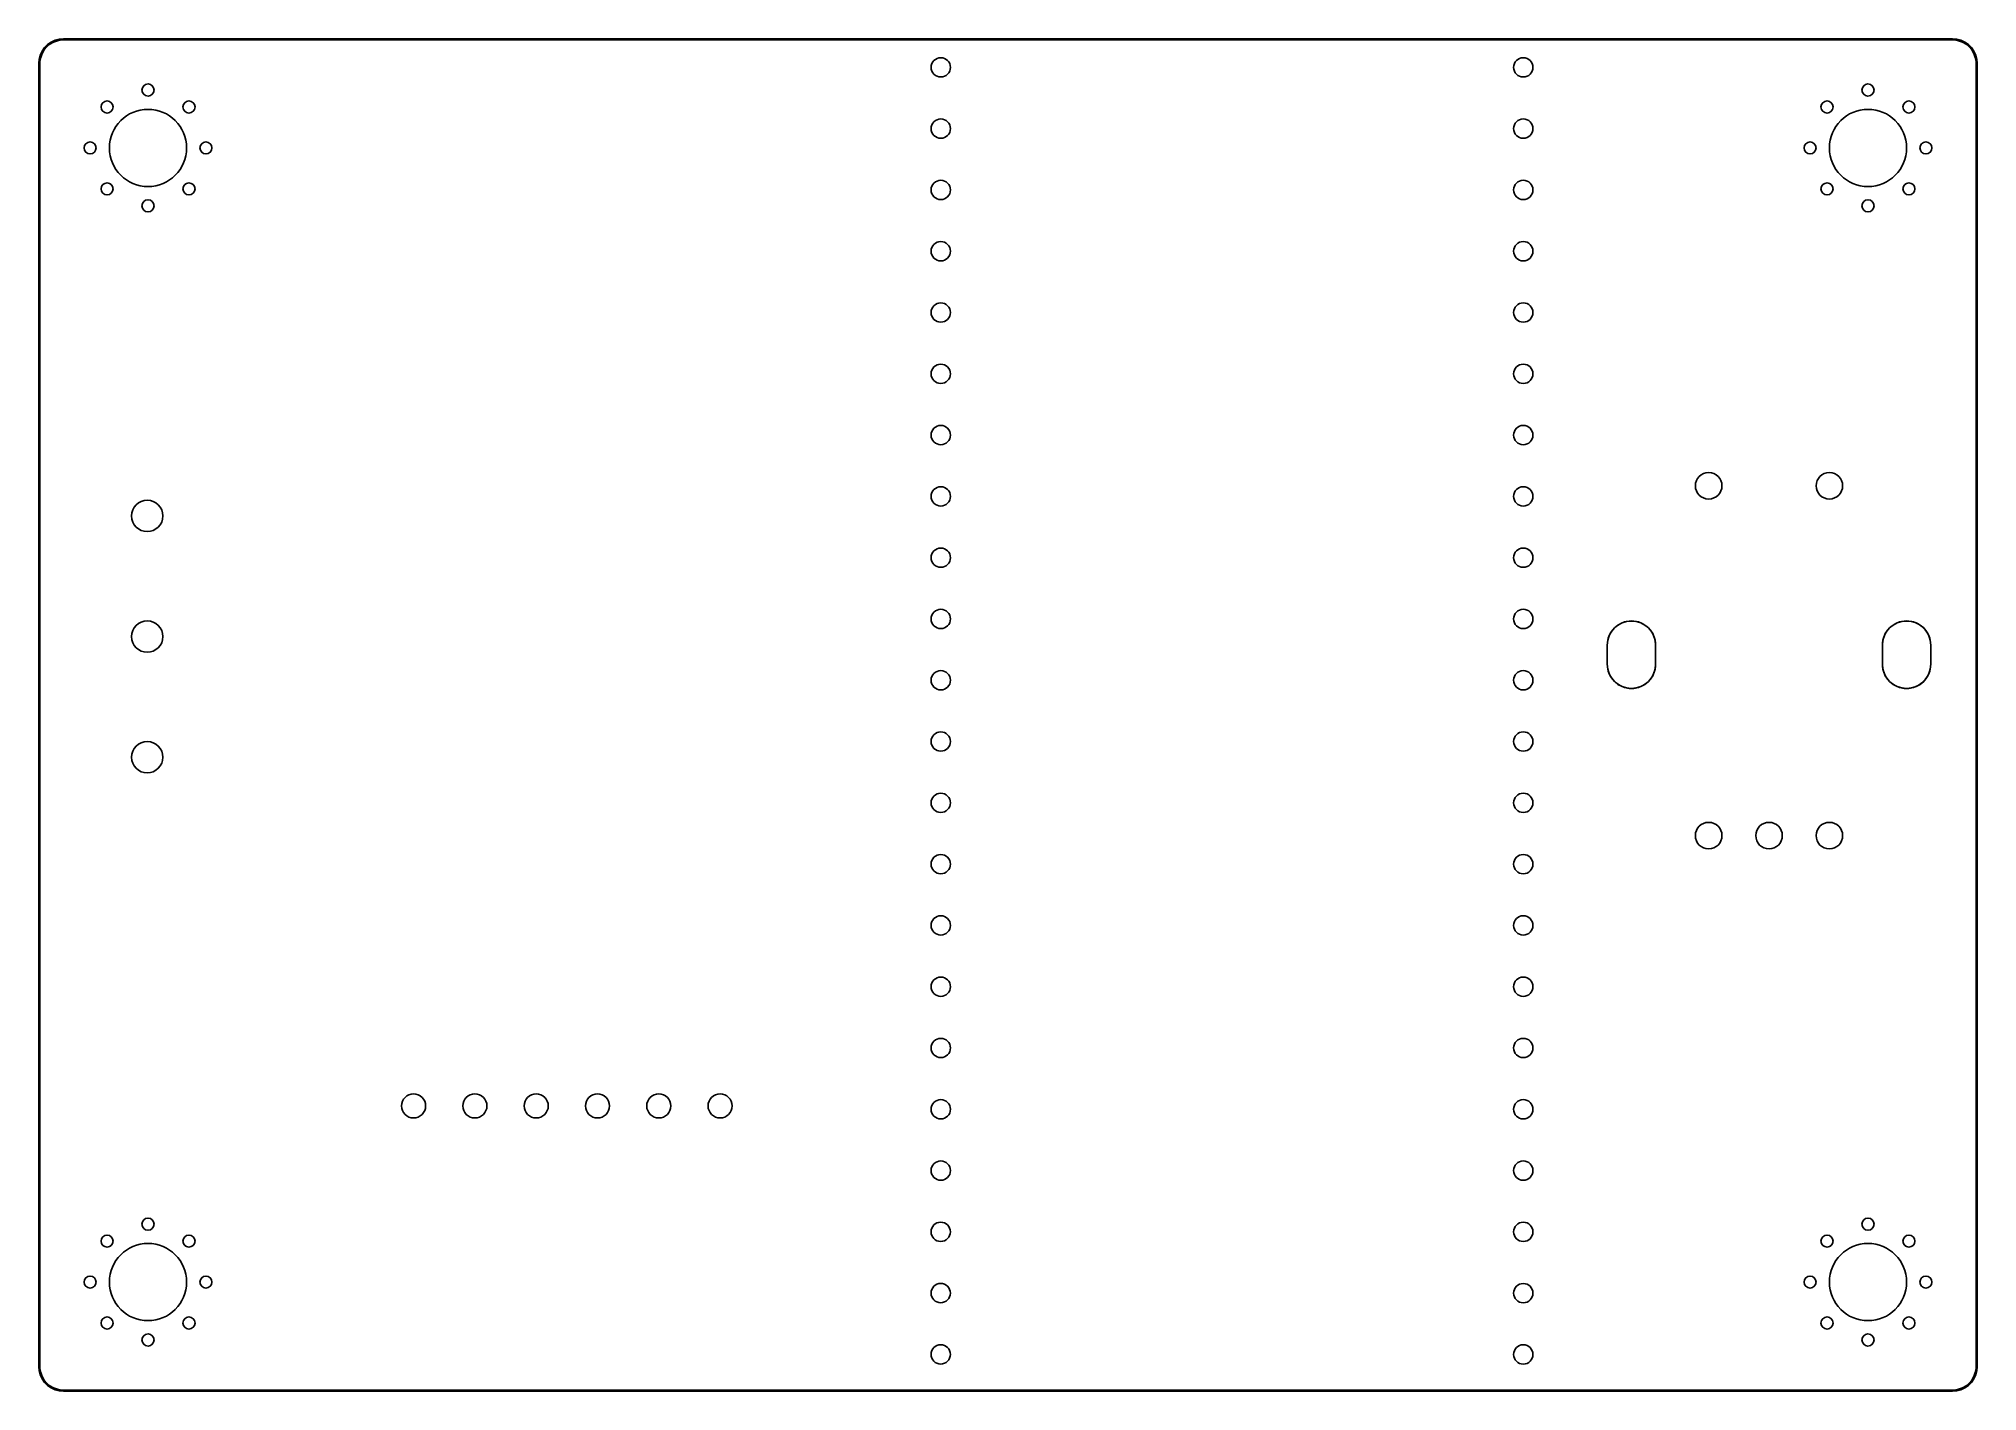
# Model space of a CAD drawing. Extents: x 19.5 to 99.8, y -129 to -73.
import ezdxf

# ---------------------------------------------------------------- set-up
doc = ezdxf.new("R2010")
doc.units = 0
doc.layers.add('BLACK', color=7, linetype='CONTINUOUS')

msp = doc.modelspace()

# ---------------------------------------------------------------- linework, layer by layer
at = {"layer": 'BLACK', "linetype": 'CONTINUOUS'}
for p, q in [((19.9875, -73.112324), (20.149429, -73.036815)), ((20.246688, -73.054625), (20.086373, -73.112975)), ((20.149429, -73.036815), (20.322011, -72.990572)), ((20.414699, -73.025), (20.246688, -73.054625)), ((20.322011, -72.990572), (20.5, -72.975)), ((20.5, -73.025), (20.414699, -73.025)), ((20.5, -72.975), (98.75, -72.975)), ((98.75, -73.025), (20.5, -73.025)), ((98.75, -72.975), (98.927989, -72.990572)), ((98.835301, -73.025), (98.75, -73.025)), ((99.003312, -73.054625), (98.835301, -73.025)), ((98.927989, -72.990572), (99.100571, -73.036815)), ((99.163627, -73.112975), (99.003312, -73.054625)), ((99.100571, -73.036815), (99.2625, -73.112324)), ((19.475, -74), (19.490572, -73.822011)), ((19.490572, -73.822011), (19.536815, -73.649429)), ((19.554625, -73.746688), (19.525, -73.914699)), ((19.536815, -73.649429), (19.612324, -73.4875)), ((19.612975, -73.586373), (19.554625, -73.746688)), ((19.612324, -73.4875), (19.714804, -73.341143)), ((19.698276, -73.438627), (19.612975, -73.586373)), ((19.807938, -73.307938), (19.698276, -73.438627)), ((19.714804, -73.341143), (19.841143, -73.214804)), ((19.938627, -73.198276), (19.807938, -73.307938)), ((19.841143, -73.214804), (19.9875, -73.112324)), ((20.086373, -73.112975), (19.938627, -73.198276)), ((99.311373, -73.198276), (99.163627, -73.112975)), ((99.2625, -73.112324), (99.408857, -73.214804)), ((99.442062, -73.307938), (99.311373, -73.198276)), ((99.408857, -73.214804), (99.535196, -73.341143)), ((99.551724, -73.438627), (99.442062, -73.307938)), ((99.535196, -73.341143), (99.637676, -73.4875)), ((99.637025, -73.586373), (99.551724, -73.438627)), ((99.695375, -73.746688), (99.637025, -73.586373)), ((99.637676, -73.4875), (99.713185, -73.649429)), ((99.725, -73.914699), (99.695375, -73.746688)), ((99.713185, -73.649429), (99.759428, -73.822011)), ((99.759428, -73.822011), (99.775, -74)), ((19.475, -128), (19.475, -74)), ((19.525, -73.914699), (19.525, -74)), ((19.525, -74), (19.525, -128)), ((99.725, -74), (99.725, -73.914699)), ((99.725, -128), (99.725, -74)), ((99.775, -74), (99.775, -128)), ((84.978603, -97.218079), (85.159715, -97.14306)), ((85.159715, -97.14306), (85.351983, -97.104815)), ((85.351983, -97.104815), (85.548017, -97.104815)), ((85.548017, -97.104815), (85.740285, -97.14306)), ((85.740285, -97.14306), (85.921397, -97.218079)), ((96.378603, -97.218079), (96.559715, -97.14306)), ((96.559715, -97.14306), (96.751983, -97.104815)), ((96.751983, -97.104815), (96.948017, -97.104815)), ((96.948017, -97.104815), (97.140285, -97.14306)), ((97.140285, -97.14306), (97.321397, -97.218079)), ((84.454815, -98.001983), (84.49306, -97.809715)), ((84.49306, -97.809715), (84.568079, -97.628603)), ((84.568079, -97.628603), (84.67699, -97.465607)), ((84.67699, -97.465607), (84.815607, -97.32699)), ((84.815607, -97.32699), (84.978603, -97.218079)), ((85.921397, -97.218079), (86.084393, -97.32699)), ((86.084393, -97.32699), (86.22301, -97.465607)), ((86.22301, -97.465607), (86.331921, -97.628603)), ((86.331921, -97.628603), (86.40694, -97.809715)), ((86.40694, -97.809715), (86.445185, -98.001983)), ((95.854815, -98.001983), (95.89306, -97.809715)), ((95.89306, -97.809715), (95.968079, -97.628603)), ((95.968079, -97.628603), (96.07699, -97.465607)), ((96.07699, -97.465607), (96.215607, -97.32699)), ((96.215607, -97.32699), (96.378603, -97.218079)), ((97.321397, -97.218079), (97.484393, -97.32699)), ((97.484393, -97.32699), (97.62301, -97.465607)), ((97.62301, -97.465607), (97.731921, -97.628603)), ((97.731921, -97.628603), (97.80694, -97.809715)), ((97.80694, -97.809715), (97.845185, -98.001983)), ((84.45, -98.1), (84.454815, -98.001983)), ((84.45, -98.9), (84.45, -98.1)), ((84.45, -98.1), (84.45, -98.9)), ((86.445185, -98.001983), (86.45, -98.1)), ((86.45, -98.1), (86.45, -98.9)), ((86.45, -98.9), (86.45, -98.1)), ((95.85, -98.1), (95.854815, -98.001983)), ((95.85, -98.9), (95.85, -98.1)), ((95.85, -98.1), (95.85, -98.9)), ((97.845185, -98.001983), (97.85, -98.1)), ((97.85, -98.1), (97.85, -98.9)), ((97.85, -98.9), (97.85, -98.1)), ((84.454815, -98.998017), (84.45, -98.9)), ((84.49306, -99.190285), (84.454815, -98.998017)), ((84.568079, -99.371397), (84.49306, -99.190285)), ((84.67699, -99.534393), (84.568079, -99.371397)), ((84.815607, -99.67301), (84.67699, -99.534393)), ((86.22301, -99.534393), (86.084393, -99.67301)), ((86.331921, -99.371397), (86.22301, -99.534393)), ((86.40694, -99.190285), (86.331921, -99.371397)), ((86.445185, -98.998017), (86.40694, -99.190285)), ((86.45, -98.9), (86.445185, -98.998017)), ((95.854815, -98.998017), (95.85, -98.9)), ((95.89306, -99.190285), (95.854815, -98.998017)), ((95.968079, -99.371397), (95.89306, -99.190285)), ((96.07699, -99.534393), (95.968079, -99.371397)), ((96.215607, -99.67301), (96.07699, -99.534393)), ((97.62301, -99.534393), (97.484393, -99.67301)), ((97.731921, -99.371397), (97.62301, -99.534393)), ((97.80694, -99.190285), (97.731921, -99.371397)), ((97.845185, -98.998017), (97.80694, -99.190285)), ((97.85, -98.9), (97.845185, -98.998017)), ((84.978603, -99.781921), (84.815607, -99.67301)), ((85.159715, -99.85694), (84.978603, -99.781921)), ((85.351983, -99.895185), (85.159715, -99.85694)), ((85.548017, -99.895185), (85.351983, -99.895185)), ((85.740285, -99.85694), (85.548017, -99.895185)), ((85.921397, -99.781921), (85.740285, -99.85694)), ((86.084393, -99.67301), (85.921397, -99.781921)), ((96.378603, -99.781921), (96.215607, -99.67301)), ((96.559715, -99.85694), (96.378603, -99.781921)), ((96.751983, -99.895185), (96.559715, -99.85694)), ((96.948017, -99.895185), (96.751983, -99.895185)), ((97.140285, -99.85694), (96.948017, -99.895185)), ((97.321397, -99.781921), (97.140285, -99.85694)), ((97.484393, -99.67301), (97.321397, -99.781921)), ((19.490572, -128.177989), (19.475, -128)), ((19.536815, -128.350571), (19.490572, -128.177989)), ((19.525, -128), (19.525, -128.085301)), ((19.525, -128.085301), (19.554625, -128.253312)), ((19.612324, -128.5125), (19.536815, -128.350571)), ((19.554625, -128.253312), (19.612975, -128.413627)), ((19.612975, -128.413627), (19.698276, -128.561373)), ((99.551724, -128.561373), (99.637025, -128.413627)), ((99.637025, -128.413627), (99.695375, -128.253312)), ((99.713185, -128.350571), (99.637676, -128.5125)), ((99.695375, -128.253312), (99.725, -128.085301)), ((99.759428, -128.177989), (99.713185, -128.350571)), ((99.725, -128.085301), (99.725, -128)), ((99.775, -128), (99.759428, -128.177989)), ((19.714804, -128.658857), (19.612324, -128.5125)), ((19.698276, -128.561373), (19.807938, -128.692062)), ((19.841143, -128.785196), (19.714804, -128.658857)), ((19.807938, -128.692062), (19.938627, -128.801724)), ((19.9875, -128.887676), (19.841143, -128.785196)), ((19.938627, -128.801724), (20.086373, -128.887025)), ((20.149429, -128.963185), (19.9875, -128.887676)), ((20.086373, -128.887025), (20.246688, -128.945375)), ((20.322011, -129.009428), (20.149429, -128.963185)), ((20.246688, -128.945375), (20.414699, -128.975)), ((20.5, -129.025), (20.322011, -129.009428)), ((20.414699, -128.975), (20.5, -128.975)), ((20.5, -128.975), (98.75, -128.975)), ((98.75, -129.025), (20.5, -129.025)), ((98.75, -128.975), (98.835301, -128.975)), ((98.927989, -129.009428), (98.75, -129.025)), ((98.835301, -128.975), (99.003312, -128.945375)), ((99.100571, -128.963185), (98.927989, -129.009428)), ((99.003312, -128.945375), (99.163627, -128.887025)), ((99.2625, -128.887676), (99.100571, -128.963185)), ((99.163627, -128.887025), (99.311373, -128.801724)), ((99.408857, -128.785196), (99.2625, -128.887676)), ((99.311373, -128.801724), (99.442062, -128.692062)), ((99.535196, -128.658857), (99.408857, -128.785196)), ((99.442062, -128.692062), (99.551724, -128.561373)), ((99.637676, -128.5125), (99.535196, -128.658857))]:
    msp.add_line(p, q, dxfattribs=at)
at = {"layer": 'BLACK'}
for centre, radius in [((56.84, -74.16), 0.4), ((56.84, -74.16), 0.4), ((80.97, -74.16), 0.4), ((80.97, -74.16), 0.4), ((24, -75.1), 0.25), ((24, -75.1), 0.25), ((95.25, -75.1), 0.25), ((95.25, -75.1), 0.25), ((22.302944, -75.802944), 0.25), ((22.302944, -75.802944), 0.25), ((24, -77.5), 1.6), ((24, -77.5), 1.6), ((25.697056, -75.802944), 0.25), ((25.697056, -75.802944), 0.25), ((93.552944, -75.802944), 0.25), ((93.552944, -75.802944), 0.25), ((95.25, -77.5), 1.6), ((95.25, -77.5), 1.6), ((96.947056, -75.802944), 0.25), ((96.947056, -75.802944), 0.25), ((56.84, -76.7), 0.4), ((56.84, -76.7), 0.4), ((80.97, -76.7), 0.4), ((80.97, -76.7), 0.4), ((21.6, -77.5), 0.25), ((21.6, -77.5), 0.25), ((26.4, -77.5), 0.25), ((26.4, -77.5), 0.25), ((92.85, -77.5), 0.25), ((92.85, -77.5), 0.25), ((97.65, -77.5), 0.25), ((97.65, -77.5), 0.25), ((22.302944, -79.197056), 0.25), ((22.302944, -79.197056), 0.25), ((25.697056, -79.197056), 0.25), ((25.697056, -79.197056), 0.25), ((56.84, -79.24), 0.4), ((56.84, -79.24), 0.4), ((80.97, -79.24), 0.4), ((80.97, -79.24), 0.4), ((93.552944, -79.197056), 0.25), ((93.552944, -79.197056), 0.25), ((96.947056, -79.197056), 0.25), ((96.947056, -79.197056), 0.25), ((24, -79.9), 0.25), ((24, -79.9), 0.25), ((95.25, -79.9), 0.25), ((95.25, -79.9), 0.25), ((56.84, -81.78), 0.4), ((56.84, -81.78), 0.4), ((80.97, -81.78), 0.4), ((80.97, -81.78), 0.4), ((56.84, -84.32), 0.4), ((56.84, -84.32), 0.4), ((80.97, -84.32), 0.4), ((80.97, -84.32), 0.4), ((56.84, -86.86), 0.4), ((56.84, -86.86), 0.4), ((80.97, -86.86), 0.4), ((80.97, -86.86), 0.4), ((56.84, -89.4), 0.4), ((56.84, -89.4), 0.4), ((80.97, -89.4), 0.4), ((80.97, -89.4), 0.4), ((56.84, -91.94), 0.4), ((56.84, -91.94), 0.4), ((80.97, -91.94), 0.4), ((80.97, -91.94), 0.4), ((88.650001, -91.5), 0.55), ((88.650001, -91.5), 0.55), ((93.649999, -91.5), 0.55), ((93.649999, -91.5), 0.55), ((23.9675, -92.75), 0.65), ((23.9675, -92.75), 0.65), ((56.84, -94.48), 0.4), ((56.84, -94.48), 0.4), ((80.97, -94.48), 0.4), ((80.97, -94.48), 0.4), ((23.9675, -97.75), 0.65), ((23.9675, -97.75), 0.65), ((56.84, -97.02), 0.4), ((56.84, -97.02), 0.4), ((80.97, -97.02), 0.4), ((80.97, -97.02), 0.4), ((56.84, -99.56), 0.4), ((56.84, -99.56), 0.4), ((80.97, -99.56), 0.4), ((80.97, -99.56), 0.4), ((56.84, -102.1), 0.4), ((56.84, -102.1), 0.4), ((80.97, -102.1), 0.4), ((80.97, -102.1), 0.4), ((23.9675, -102.75), 0.65), ((23.9675, -102.75), 0.65), ((56.84, -104.64), 0.4), ((56.84, -104.64), 0.4), ((80.97, -104.64), 0.4), ((80.97, -104.64), 0.4), ((88.65, -106), 0.55), ((88.65, -106), 0.55), ((91.15, -106), 0.55), ((91.15, -106), 0.55), ((93.65, -106), 0.55), ((93.65, -106), 0.55), ((56.84, -107.18), 0.4), ((56.84, -107.18), 0.4), ((80.97, -107.18), 0.4), ((80.97, -107.18), 0.4), ((56.84, -109.72), 0.4), ((56.84, -109.72), 0.4), ((80.97, -109.72), 0.4), ((80.97, -109.72), 0.4), ((56.84, -112.26), 0.4), ((56.84, -112.26), 0.4), ((80.97, -112.26), 0.4), ((80.97, -112.26), 0.4), ((56.84, -114.8), 0.4), ((56.84, -114.8), 0.4), ((80.97, -114.8), 0.4), ((80.97, -114.8), 0.4), ((35, -117.2), 0.5), ((35, -117.2), 0.5), ((37.54, -117.2), 0.5), ((37.54, -117.2), 0.5), ((40.079999, -117.2), 0.5), ((40.079999, -117.2), 0.5), ((42.62, -117.2), 0.5), ((42.62, -117.2), 0.5), ((45.16, -117.2), 0.5), ((45.16, -117.2), 0.5), ((47.7, -117.2), 0.5), ((47.7, -117.2), 0.5), ((56.84, -117.34), 0.4), ((56.84, -117.34), 0.4), ((80.97, -117.34), 0.4), ((80.97, -117.34), 0.4), ((56.84, -119.88), 0.4), ((56.84, -119.88), 0.4), ((80.97, -119.88), 0.4), ((80.97, -119.88), 0.4), ((24, -122.1), 0.25), ((24, -122.1), 0.25), ((56.83632, -122.41728), 0.4), ((56.83632, -122.41728), 0.4), ((80.97, -122.42), 0.4), ((80.97, -122.42), 0.4), ((95.25, -122.1), 0.25), ((95.25, -122.1), 0.25), ((22.302944, -122.802944), 0.25), ((22.302944, -122.802944), 0.25), ((25.697056, -122.802944), 0.25), ((25.697056, -122.802944), 0.25), ((93.552944, -122.802944), 0.25), ((93.552944, -122.802944), 0.25), ((96.947056, -122.802944), 0.25), ((96.947056, -122.802944), 0.25), ((24, -124.5), 1.6), ((24, -124.5), 1.6), ((95.25, -124.5), 1.6), ((95.25, -124.5), 1.6), ((21.6, -124.5), 0.25), ((21.6, -124.5), 0.25), ((26.4, -124.5), 0.25), ((26.4, -124.5), 0.25), ((92.85, -124.5), 0.25), ((92.85, -124.5), 0.25), ((97.65, -124.5), 0.25), ((97.65, -124.5), 0.25), ((56.83632, -124.95728), 0.4), ((56.83632, -124.95728), 0.4), ((80.97, -124.96), 0.4), ((80.97, -124.96), 0.4), ((22.302944, -126.197056), 0.25), ((22.302944, -126.197056), 0.25), ((25.697056, -126.197056), 0.25), ((25.697056, -126.197056), 0.25), ((93.552944, -126.197056), 0.25), ((93.552944, -126.197056), 0.25), ((96.947056, -126.197056), 0.25), ((96.947056, -126.197056), 0.25), ((24, -126.9), 0.25), ((24, -126.9), 0.25), ((95.25, -126.9), 0.25), ((95.25, -126.9), 0.25), ((56.83632, -127.49728), 0.4), ((56.83632, -127.49728), 0.4), ((80.97, -127.5), 0.4), ((80.97, -127.5), 0.4)]:
    msp.add_circle(centre, radius, dxfattribs=at)
for centre, start, end in [((85.45, -98.1), 0, 180), ((96.85, -98.1), 0, 180), ((85.45, -98.9), -180, 0), ((96.85, -98.9), -180, 0)]:
    msp.add_arc(centre, 1, start, end, dxfattribs=at)

doc.saveas('drawing.dxf')
